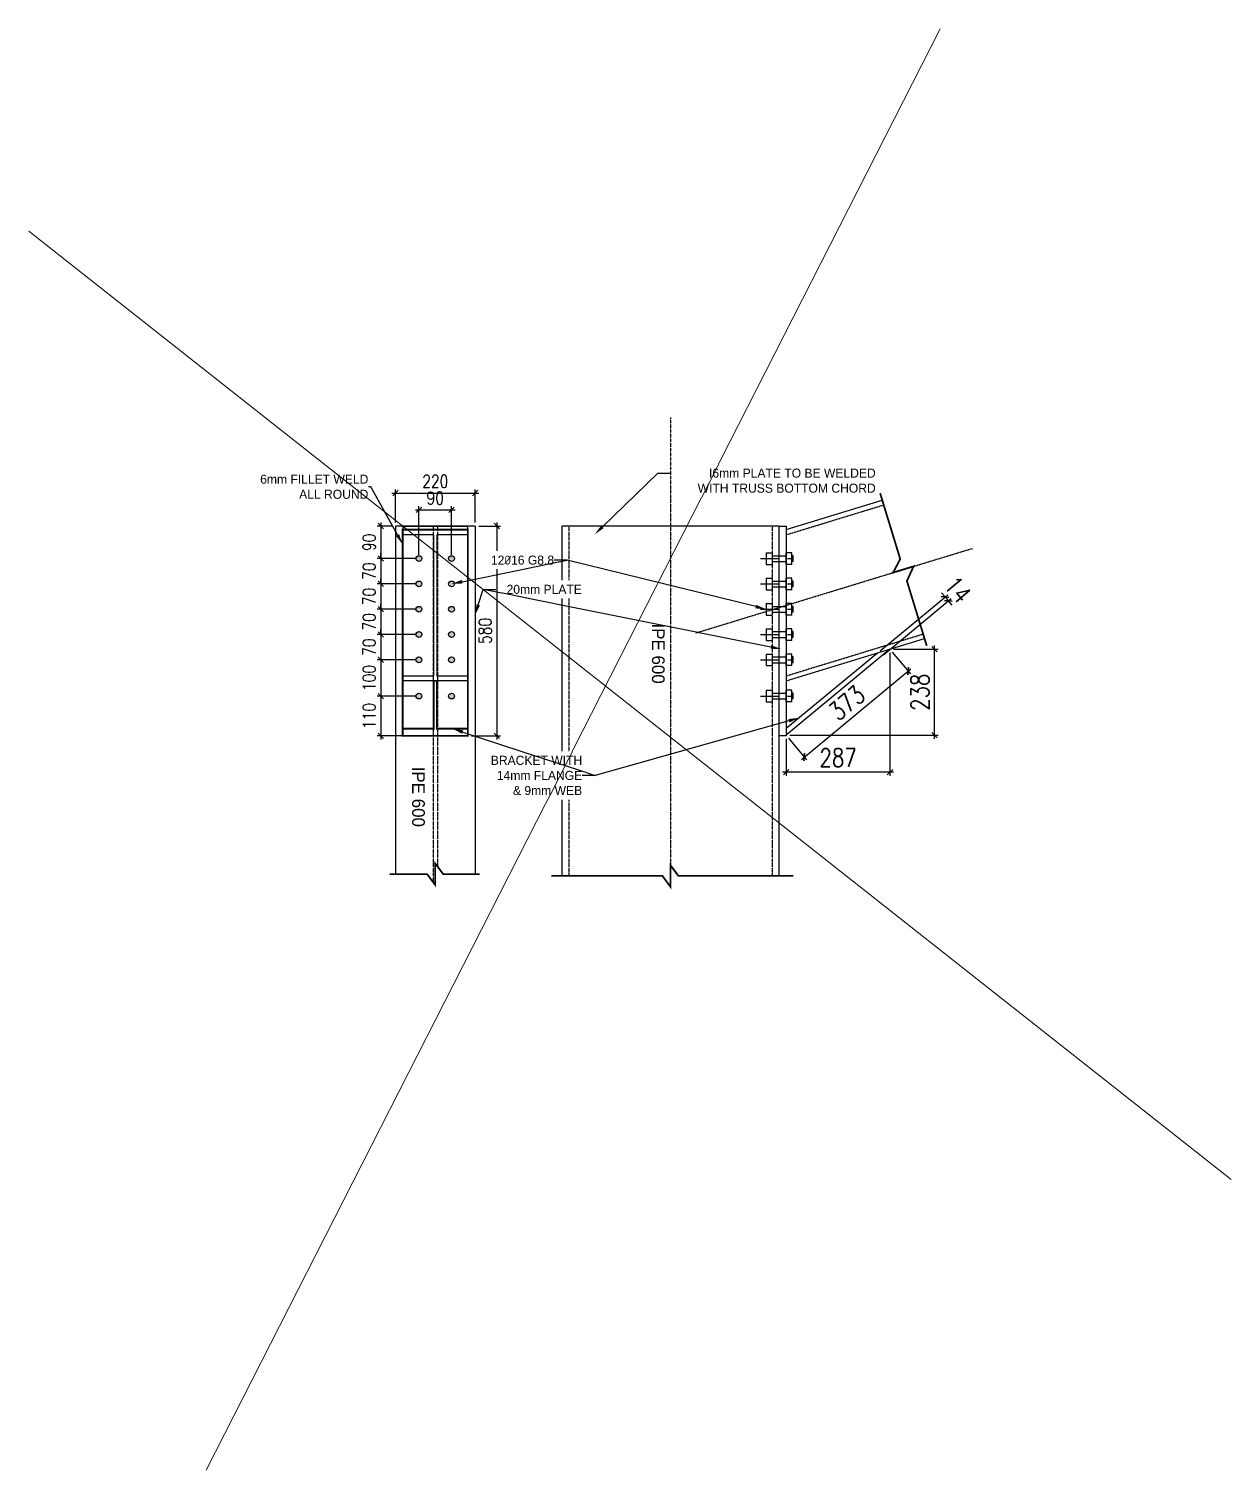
# Model space of a CAD drawing. Header units: millimetres. Extents: x -388065 to 2372687422, y -192755 to 667797.
# Drawn here: x 51830 to 55154, y -22274 to -18290 of the extents above; entities that cross this region are included whole.
import ezdxf
from ezdxf import colors
from ezdxf.entities.mleader import LeaderData, LeaderLine
from ezdxf.enums import TextEntityAlignment as Align
from ezdxf.math import Vec2, Vec3

# ---------------------------------------------------------------- set-up
doc = ezdxf.new("R2010")
doc.units = ezdxf.units.MM
doc.linetypes.add('DASHDOTED', pattern=[110, 50, -25, 10, -25])
for name, color, linetype, lineweight in [('A-FLOR', 192, 'Continuous', 9), ('BEAMS', 6, 'Continuous', 30), ('STR-STEEL_IN_SEC', 6, 'Continuous', 15)]:
    doc.layers.add(name, color=color, linetype=linetype, lineweight=lineweight)
doc.styles.add('DIM', font='ROMANS.SHX', dxfattribs={"width": 0.8})
doc.dimstyles.new('D100-1-20', dxfattribs={"dimtxt": 50, "dimasz": 15, "dimexe": 10, "dimexo": 10, "dimgap": 15, "dimtad": 1, "dimdec": 0, "dimzin": 13, "dimdsep": 46, "dimtxsty": 'DIM', "dimblk1": 'OBLIQUE', "dimblk2": 'OBLIQUE', "dimsah": 1, "dimcen": 0, "dimdle": 10, "dimclrd": 8, "dimclre": 8, "dimclrt": 6, "dimadec": 0, "dimazin": 0, "dimtfac": 1, "dimtdec": 0, "dimtix": 1, "dimtmove": 2, "dimatfit": 3, "dimldrblk": 'OBLIQUE', "dimfxl": 1, "dimtolj": 1, "dimtzin": 13, "dimarcsym": 0})

# ---------------------------------------------------------------- blocks, each defined once
blk = doc.blocks.new('_OBLIQUE')
at = {"color": 0, "linetype": 'ByBlock'}
blk.add_line((-0.5, -0.5), (0.5, 0.5), dxfattribs=at)
blk = doc.blocks.new('*D248')
at = {"layer": 'BEAMS', "color": 8, "lineweight": -2, "transparency": 16777216}
for p, q in [((52833.7, -19664), (52793.3, -19664)), ((52803.3, -19654), (52803.3, -19764)), ((52898.7, -19754), (52793.3, -19754))]:
    blk.add_line(p, q, dxfattribs=at)
at = {"layer": 'Defpoints', "color": 0, "transparency": 16777216}
for p in [(52843.7, -19664), (52803.3, -19754), (52908.7, -19754)]:
    blk.add_point(p, dxfattribs=at)
at = {"layer": 'BEAMS', "color": 8, "lineweight": -2, "transparency": 16777216, "xscale": 15, "yscale": 15, "zscale": 15}
for p, rotation in [((52803.3, -19664), 90), ((52803.3, -19754), 270)]:
    blk.add_blockref('_OBLIQUE', p, dxfattribs=dict(at, rotation=rotation))
at = {"layer": 'BEAMS', "color": 6, "transparency": 16777216, "insert": (52770.8, -19709), "char_height": 35, "attachment_point": 5, "rotation": 90, "style": 'DIM'}
blk.add_mtext('\\A1;90', dxfattribs=at)
blk = doc.blocks.new('*D249')
at = {"layer": 'BEAMS', "color": 8, "lineweight": -2, "transparency": 16777216}
for p, q in [((52898.7, -19754), (52793.3, -19754)), ((52803.3, -19754), (52803.3, -19739)), ((52803.3, -19754), (52803.3, -19824)), ((52898.7, -19824), (52793.3, -19824)), ((52803.3, -19824), (52803.3, -19839))]:
    blk.add_line(p, q, dxfattribs=at)
at = {"layer": 'Defpoints', "color": 0, "transparency": 16777216}
for p in [(52908.7, -19754), (52803.3, -19824), (52908.7, -19824)]:
    blk.add_point(p, dxfattribs=at)
at = {"layer": 'BEAMS', "color": 8, "lineweight": -2, "transparency": 16777216, "xscale": 15, "yscale": 15, "zscale": 15}
for p, rotation in [((52803.3, -19754), 270), ((52803.3, -19824), 90)]:
    blk.add_blockref('_OBLIQUE', p, dxfattribs=dict(at, rotation=rotation))
at = {"layer": 'BEAMS', "color": 6, "transparency": 16777216, "insert": (52770.8, -19789), "char_height": 35, "attachment_point": 5, "rotation": 90, "style": 'DIM'}
blk.add_mtext('\\A1;70', dxfattribs=at)
blk = doc.blocks.new('*D250')
at = {"layer": 'BEAMS', "color": 8, "lineweight": -2, "transparency": 16777216}
for p, q in [((52898.7, -19824), (52793.3, -19824)), ((52803.3, -19824), (52803.3, -19809)), ((52803.3, -19824), (52803.3, -19894)), ((52898.7, -19894), (52793.3, -19894)), ((52803.3, -19894), (52803.3, -19909))]:
    blk.add_line(p, q, dxfattribs=at)
at = {"layer": 'Defpoints', "color": 0, "transparency": 16777216}
for p in [(52908.7, -19824), (52803.3, -19894), (52908.7, -19894)]:
    blk.add_point(p, dxfattribs=at)
at = {"layer": 'BEAMS', "color": 8, "lineweight": -2, "transparency": 16777216, "xscale": 15, "yscale": 15, "zscale": 15}
for p, rotation in [((52803.3, -19824), 270), ((52803.3, -19894), 90)]:
    blk.add_blockref('_OBLIQUE', p, dxfattribs=dict(at, rotation=rotation))
at = {"layer": 'BEAMS', "color": 6, "transparency": 16777216, "insert": (52770.8, -19859), "char_height": 35, "attachment_point": 5, "rotation": 90, "style": 'DIM'}
blk.add_mtext('\\A1;70', dxfattribs=at)
blk = doc.blocks.new('*D251')
at = {"layer": 'BEAMS', "color": 8, "lineweight": -2, "transparency": 16777216}
for p, q in [((52803.3, -19894), (52803.3, -19879)), ((52898.7, -19894), (52793.3, -19894)), ((52803.3, -19894), (52803.3, -19964)), ((52898.7, -19964), (52793.3, -19964)), ((52803.3, -19964), (52803.3, -19979))]:
    blk.add_line(p, q, dxfattribs=at)
at = {"layer": 'Defpoints', "color": 0, "transparency": 16777216}
for p in [(52908.7, -19894), (52803.3, -19964), (52908.7, -19964)]:
    blk.add_point(p, dxfattribs=at)
at = {"layer": 'BEAMS', "color": 8, "lineweight": -2, "transparency": 16777216, "xscale": 15, "yscale": 15, "zscale": 15}
for p, rotation in [((52803.3, -19894), 270), ((52803.3, -19964), 90)]:
    blk.add_blockref('_OBLIQUE', p, dxfattribs=dict(at, rotation=rotation))
at = {"layer": 'BEAMS', "color": 6, "transparency": 16777216, "insert": (52770.8, -19929), "char_height": 35, "attachment_point": 5, "rotation": 90, "style": 'DIM'}
blk.add_mtext('\\A1;70', dxfattribs=at)
blk = doc.blocks.new('*D252')
at = {"layer": 'BEAMS', "color": 8, "lineweight": -2, "transparency": 16777216}
for p, q in [((52803.3, -19964), (52803.3, -19949)), ((52898.7, -19964), (52793.3, -19964)), ((52803.3, -19964), (52803.3, -20034)), ((52898.7, -20034), (52793.3, -20034)), ((52803.3, -20034), (52803.3, -20049))]:
    blk.add_line(p, q, dxfattribs=at)
at = {"layer": 'Defpoints', "color": 0, "transparency": 16777216}
for p in [(52908.7, -19964), (52803.3, -20034), (52908.7, -20034)]:
    blk.add_point(p, dxfattribs=at)
at = {"layer": 'BEAMS', "color": 8, "lineweight": -2, "transparency": 16777216, "xscale": 15, "yscale": 15, "zscale": 15}
for p, rotation in [((52803.3, -19964), 270), ((52803.3, -20034), 90)]:
    blk.add_blockref('_OBLIQUE', p, dxfattribs=dict(at, rotation=rotation))
at = {"layer": 'BEAMS', "color": 6, "transparency": 16777216, "insert": (52770.8, -19999), "char_height": 35, "attachment_point": 5, "rotation": 90, "style": 'DIM'}
blk.add_mtext('\\A1;70', dxfattribs=at)
blk = doc.blocks.new('*D253')
at = {"layer": 'BEAMS', "color": 8, "lineweight": -2, "transparency": 16777216}
for p, q in [((52898.7, -20034), (52793.3, -20034)), ((52803.3, -20024), (52803.3, -20144)), ((52898.7, -20134), (52793.3, -20134))]:
    blk.add_line(p, q, dxfattribs=at)
at = {"layer": 'Defpoints', "color": 0, "transparency": 16777216}
for p in [(52908.7, -20034), (52803.3, -20134), (52908.7, -20134)]:
    blk.add_point(p, dxfattribs=at)
at = {"layer": 'BEAMS', "color": 8, "lineweight": -2, "transparency": 16777216, "xscale": 15, "yscale": 15, "zscale": 15}
for p, rotation in [((52803.3, -20034), 90), ((52803.3, -20134), 270)]:
    blk.add_blockref('_OBLIQUE', p, dxfattribs=dict(at, rotation=rotation))
at = {"layer": 'BEAMS', "color": 6, "transparency": 16777216, "insert": (52770.8, -20084), "char_height": 35, "attachment_point": 5, "rotation": 90, "style": 'DIM'}
blk.add_mtext('\\A1;100', dxfattribs=at)
blk = doc.blocks.new('*D254')
at = {"layer": 'BEAMS', "color": 8, "lineweight": -2, "transparency": 16777216}
for p, q in [((52898.7, -20134), (52793.3, -20134)), ((52803.3, -20124), (52803.3, -20254)), ((52902.5, -20244), (52793.3, -20244))]:
    blk.add_line(p, q, dxfattribs=at)
at = {"layer": 'Defpoints', "color": 0, "transparency": 16777216}
for p in [(52908.7, -20134), (52803.3, -20244), (52912.5, -20244)]:
    blk.add_point(p, dxfattribs=at)
at = {"layer": 'BEAMS', "color": 8, "lineweight": -2, "transparency": 16777216, "xscale": 15, "yscale": 15, "zscale": 15}
for p, rotation in [((52803.3, -20134), 90), ((52803.3, -20244), 270)]:
    blk.add_blockref('_OBLIQUE', p, dxfattribs=dict(at, rotation=rotation))
at = {"layer": 'BEAMS', "color": 6, "transparency": 16777216, "insert": (52770.8, -20189), "char_height": 35, "attachment_point": 5, "rotation": 90, "style": 'DIM'}
blk.add_mtext('\\A1;110', dxfattribs=at)
blk = doc.blocks.new('*D255')
at = {"layer": 'BEAMS', "color": 8, "lineweight": -2, "transparency": 16777216}
for p, q in [((52898.7, -19619.1), (53008.7, -19619.1)), ((52908.7, -19744), (52908.7, -19609.1)), ((52998.7, -19744), (52998.7, -19609.1))]:
    blk.add_line(p, q, dxfattribs=at)
at = {"layer": 'Defpoints', "color": 0, "transparency": 16777216}
for p in [(52998.7, -19619.1), (52908.7, -19754), (52998.7, -19754)]:
    blk.add_point(p, dxfattribs=at)
at = {"layer": 'BEAMS', "color": 8, "lineweight": -2, "transparency": 16777216, "xscale": 15, "yscale": 15, "zscale": 15, "rotation": 180}
blk.add_blockref('_OBLIQUE', (52908.7, -19619.1), dxfattribs=at)
at = {"layer": 'BEAMS', "color": 8, "lineweight": -2, "transparency": 16777216, "xscale": 15, "yscale": 15, "zscale": 15}
blk.add_blockref('_OBLIQUE', (52998.7, -19619.1), dxfattribs=at)
at = {"layer": 'BEAMS', "color": 6, "transparency": 16777216, "insert": (52953.7, -19586.6), "char_height": 35, "attachment_point": 5, "style": 'DIM'}
blk.add_mtext('\\A1;90', dxfattribs=at)
blk = doc.blocks.new('*D256')
at = {"layer": 'BEAMS', "color": 8, "lineweight": -2, "transparency": 16777216}
for p, q in [((52833.7, -19572.8), (53073.7, -19572.8)), ((52843.7, -19654), (52843.7, -19562.8)), ((53063.7, -19654), (53063.7, -19562.8))]:
    blk.add_line(p, q, dxfattribs=at)
at = {"layer": 'Defpoints', "color": 0, "transparency": 16777216}
for p in [(53063.7, -19572.8), (52843.7, -19664), (53063.7, -19664)]:
    blk.add_point(p, dxfattribs=at)
at = {"layer": 'BEAMS', "color": 8, "lineweight": -2, "transparency": 16777216, "xscale": 15, "yscale": 15, "zscale": 15, "rotation": 180}
blk.add_blockref('_OBLIQUE', (52843.7, -19572.8), dxfattribs=at)
at = {"layer": 'BEAMS', "color": 8, "lineweight": -2, "transparency": 16777216, "xscale": 15, "yscale": 15, "zscale": 15}
blk.add_blockref('_OBLIQUE', (53063.7, -19572.8), dxfattribs=at)
at = {"layer": 'BEAMS', "color": 6, "transparency": 16777216, "insert": (52953.7, -19540.3), "char_height": 35, "attachment_point": 5, "style": 'DIM'}
blk.add_mtext('\\A1;220', dxfattribs=at)
blk = doc.blocks.new('*D257')
at = {"layer": 'BEAMS', "color": 8, "lineweight": -2, "transparency": 16777216}
for p, q in [((53073.7, -19664), (53134, -19664)), ((53124, -19654), (53124, -20254)), ((53053.7, -20244), (53134, -20244))]:
    blk.add_line(p, q, dxfattribs=at)
at = {"layer": 'Defpoints', "color": 0, "transparency": 16777216}
for p in [(53063.7, -19664), (53043.7, -20244), (53124, -20244)]:
    blk.add_point(p, dxfattribs=at)
at = {"layer": 'BEAMS', "color": 8, "lineweight": -2, "transparency": 16777216, "xscale": 15, "yscale": 15, "zscale": 15}
for p, rotation in [((53124, -19664), 90), ((53124, -20244), 270)]:
    blk.add_blockref('_OBLIQUE', p, dxfattribs=dict(at, rotation=rotation))
at = {"layer": 'BEAMS', "color": 6, "transparency": 16777216, "insert": (53091.5, -19954), "char_height": 35, "attachment_point": 5, "rotation": 90, "style": 'DIM'}
blk.add_mtext('\\A1;580', dxfattribs=at)
blk = doc.blocks.new('*D258')
at = {"layer": 'BEAMS', "color": 8, "lineweight": -2, "transparency": 16777216}
for p, q in [((54217, -20012.2), (54267, -20072.6)), ((53966, -20309), (54268.3, -20058.5)), ((53930.1, -20250), (53980.1, -20310.3))]:
    blk.add_line(p, q, dxfattribs=at)
at = {"layer": 'Defpoints', "color": 0, "transparency": 16777216}
for p in [(54210.6, -20004.5), (54260.6, -20064.9), (53923.7, -20242.3)]:
    blk.add_point(p, dxfattribs=at)
at = {"layer": 'BEAMS', "color": 8, "lineweight": -2, "transparency": 16777216, "xscale": 15, "yscale": 15, "zscale": 15}
for p, rotation in [((54260.6, -20064.9), 39.64434927440346), ((53973.7, -20302.6), 219.6443492744034)]:
    blk.add_blockref('_OBLIQUE', p, dxfattribs=dict(at, rotation=rotation))
at = {"layer": 'BEAMS', "color": 6, "transparency": 16777216, "insert": (54091.6, -20152.9), "char_height": 50, "attachment_point": 5, "rotation": 39.6443, "style": 'DIM'}
blk.add_mtext('\\A1;373', dxfattribs=at)
blk = doc.blocks.new('*D259')
at = {"layer": 'BEAMS', "color": 8, "lineweight": -2, "transparency": 16777216}
for p, q in [((54183.5, -20008.8), (54370.6, -19853.8)), ((54192.4, -20019.6), (54379.6, -19864.5)), ((54362.9, -19860.1), (54353.3, -19848.6)), ((54362.9, -19860.1), (54371.9, -19870.9)), ((54371.9, -19870.9), (54381.4, -19882.5))]:
    blk.add_line(p, q, dxfattribs=at)
at = {"layer": 'Defpoints', "color": 0, "transparency": 16777216}
for p in [(54371.9, -19870.9), (54175.8, -20015.2), (54184.7, -20026)]:
    blk.add_point(p, dxfattribs=at)
at = {"layer": 'BEAMS', "color": 8, "lineweight": -2, "transparency": 16777216, "xscale": 15, "yscale": 15, "zscale": 15}
for p, rotation in [((54362.9, -19860.1), 309.6443492744119), ((54371.9, -19870.9), 129.6443492744118)]:
    blk.add_blockref('_OBLIQUE', p, dxfattribs=dict(at, rotation=rotation))
at = {"layer": 'BEAMS', "color": 6, "transparency": 16777216, "insert": (54398.2, -19840), "char_height": 50, "attachment_point": 5, "rotation": 309.6443, "style": 'DIM'}
blk.add_mtext('\\A1;14', dxfattribs=at)
blk = doc.blocks.new('*D260')
at = {"layer": 'BEAMS', "color": 8, "lineweight": -2, "transparency": 16777216}
for p, q in [((54333.7, -20252.3), (54333.7, -19994.5)), ((54220.6, -20004.5), (54343.7, -20004.5)), ((53933.7, -20242.3), (54343.7, -20242.3))]:
    blk.add_line(p, q, dxfattribs=at)
at = {"layer": 'Defpoints', "color": 0, "transparency": 16777216}
for p in [(54210.6, -20004.5), (54333.7, -20004.5), (53923.7, -20242.3)]:
    blk.add_point(p, dxfattribs=at)
at = {"layer": 'BEAMS', "color": 8, "lineweight": -2, "transparency": 16777216, "xscale": 15, "yscale": 15, "zscale": 15}
for p, rotation in [((54333.7, -20004.5), 90), ((54333.7, -20242.3), 270)]:
    blk.add_blockref('_OBLIQUE', p, dxfattribs=dict(at, rotation=rotation))
at = {"layer": 'BEAMS', "color": 6, "transparency": 16777216, "insert": (54293.7, -20123.4), "char_height": 50, "attachment_point": 5, "rotation": 90, "style": 'DIM'}
blk.add_mtext('\\A1;238', dxfattribs=at)
blk = doc.blocks.new('*D261')
at = {"layer": 'BEAMS', "color": 8, "lineweight": -2, "transparency": 16777216}
for p, q in [((54210.6, -20014.5), (54210.6, -20354.3)), ((53923.7, -20252.3), (53923.7, -20354.3)), ((54220.6, -20344.3), (53913.7, -20344.3))]:
    blk.add_line(p, q, dxfattribs=at)
at = {"layer": 'Defpoints', "color": 0, "transparency": 16777216}
for p in [(54210.6, -20004.5), (53923.7, -20242.3), (53923.7, -20344.3)]:
    blk.add_point(p, dxfattribs=at)
at = {"layer": 'BEAMS', "color": 8, "lineweight": -2, "transparency": 16777216, "xscale": 15, "yscale": 15, "zscale": 15, "rotation": 180}
blk.add_blockref('_OBLIQUE', (53923.7, -20344.3), dxfattribs=at)
at = {"layer": 'BEAMS', "color": 8, "lineweight": -2, "transparency": 16777216, "xscale": 15, "yscale": 15, "zscale": 15}
blk.add_blockref('_OBLIQUE', (54210.6, -20344.3), dxfattribs=at)
at = {"layer": 'BEAMS', "color": 6, "transparency": 16777216, "insert": (54067.1, -20304.3), "char_height": 50, "attachment_point": 5, "style": 'DIM'}
blk.add_mtext('\\A1;287', dxfattribs=at)

msp = doc.modelspace()

# ---------------------------------------------------------------- hatches: boundary and pattern name
at = {"layer": 'A-FLOR'}
h = msp.add_hatch(color=7, dxfattribs=at)
h.dxf.hatch_style = 1
h.paths.add_polyline_path([(52900.6907, -19753.9764, 1), (52916.6907, -19753.9764, 1)])
h.paths.add_polyline_path([(53006.6907, -19753.9764, 1), (52990.6907, -19753.9764, 1)])
h.paths.add_polyline_path([(52916.6907, -19823.9764, 1), (52900.6907, -19823.9764, 1)])
h.paths.add_polyline_path([(52990.6907, -19823.9764, 1), (53006.6907, -19823.9764, 1)])
h.paths.add_polyline_path([(52916.6907, -19893.9764, 1), (52900.6907, -19893.9764, 1)])
h.paths.add_polyline_path([(52990.6907, -19893.9764, 1), (53006.6907, -19893.9764, 1)])
h.paths.add_polyline_path([(53006.6907, -19963.9764, 1), (52990.6907, -19963.9764, 1)])
h.paths.add_polyline_path([(52900.6907, -19963.9764, 1), (52916.6907, -19963.9764, 1)])
h.paths.add_polyline_path([(52916.6907, -20033.9764, 1), (52900.6907, -20033.9764, 1)])
h.paths.add_polyline_path([(52990.6907, -20033.9764, 1), (53006.6907, -20033.9764, 1)])
h.paths.add_polyline_path([(52900.6907, -20133.9764, 1), (52916.6907, -20133.9764, 1)])
h.paths.add_polyline_path([(53006.6907, -20133.9764, 1), (52990.6907, -20133.9764, 1)])

# ---------------------------------------------------------------- linework, layer by layer
at = {"color": 255, "linetype": 'DASHDOTED', "ltscale": 0.005}
for p, q in [((53603.6907, -19363.9764), (53603.6907, -20660.8806)), ((52947.6907, -19663.9764), (52947.6907, -20648.16)), ((52959.6907, -19663.9764), (52959.6907, -20604.8832)), ((53322.6907, -19663.9764), (53322.6907, -20630.9302)), ((53884.6907, -19663.9764), (53884.6907, -20631.0483)), ((53673.9554, -19959.4665), (54438.9992, -19725.5691))]:
    msp.add_line(p, q, dxfattribs=at)
at = {"color": 50}
for p, q in [((53923.6907, -19673.9764), (54189.2639, -19592.7825)), ((53903.6907, -19663.9764), (53923.6907, -19663.9764)), ((53903.6907, -19663.9764), (53903.6907, -20243.9764)), ((53923.6907, -19663.9764), (53923.6907, -20243.9764)), ((53923.6907, -19673.9764), (53923.6907, -19688.0933)), ((53923.6907, -19688.0933), (53923.6907, -20078.1363)), ((53868.6907, -19737.9764), (53868.6907, -19769.9764)), ((53868.6907, -19737.9764), (53884.6907, -19737.9764)), ((53884.6907, -19737.9764), (53884.6907, -19769.9764)), ((53884.6907, -19745.9764), (53923.6907, -19745.9764)), ((53923.6907, -19769.9764), (53923.6907, -19737.9764)), ((53939.6907, -19737.9764), (53923.6907, -19737.9764)), ((53939.6907, -19769.9764), (53939.6907, -19737.9764)), ((53942.8907, -19745.9764), (53939.6907, -19745.9764)), ((53942.8907, -19761.9764), (53942.8907, -19745.9764)), ((53868.6907, -19769.9764), (53884.6907, -19769.9764)), ((53884.6907, -19761.9764), (53923.6907, -19761.9764)), ((53939.6907, -19769.9764), (53923.6907, -19769.9764)), ((53942.8907, -19761.9764), (53939.6907, -19761.9764)), ((53868.6907, -19807.9764), (53868.6907, -19839.9764)), ((53868.6907, -19807.9764), (53884.6907, -19807.9764)), ((53868.6907, -19839.9764), (53884.6907, -19839.9764)), ((53884.6907, -19807.9764), (53884.6907, -19839.9764)), ((53884.6907, -19815.9764), (53923.6907, -19815.9764)), ((53884.6907, -19831.9764), (53923.6907, -19831.9764)), ((53923.6907, -19839.9764), (53923.6907, -19807.9764)), ((53939.6907, -19807.9764), (53923.6907, -19807.9764)), ((53939.6907, -19839.9764), (53923.6907, -19839.9764)), ((53939.6907, -19839.9764), (53939.6907, -19807.9764)), ((53942.8907, -19815.9764), (53939.6907, -19815.9764)), ((53942.8907, -19831.9764), (53939.6907, -19831.9764)), ((53942.8907, -19831.9764), (53942.8907, -19815.9764)), ((53868.6907, -19877.9764), (53868.6907, -19909.9764)), ((53868.6907, -19877.9764), (53884.6907, -19877.9764)), ((53884.6907, -19877.9764), (53884.6907, -19909.9764)), ((53923.6907, -19909.9764), (53923.6907, -19877.9764)), ((53939.6907, -19877.9764), (53923.6907, -19877.9764)), ((53939.6907, -19909.9764), (53939.6907, -19877.9764)), ((53868.6907, -19909.9764), (53884.6907, -19909.9764)), ((53884.6907, -19885.9764), (53923.6907, -19885.9764)), ((53884.6907, -19901.9764), (53923.6907, -19901.9764)), ((53939.6907, -19909.9764), (53923.6907, -19909.9764)), ((53942.8907, -19885.9764), (53939.6907, -19885.9764)), ((53942.8907, -19901.9764), (53939.6907, -19901.9764)), ((53942.8907, -19901.9764), (53942.8907, -19885.9764)), ((53868.6907, -19947.9764), (53868.6907, -19979.9764)), ((53868.6907, -19947.9764), (53884.6907, -19947.9764)), ((53884.6907, -19947.9764), (53884.6907, -19979.9764)), ((53884.6907, -19955.9764), (53923.6907, -19955.9764)), ((53923.6907, -19979.9764), (53923.6907, -19947.9764)), ((53939.6907, -19947.9764), (53923.6907, -19947.9764)), ((53939.6907, -19979.9764), (53939.6907, -19947.9764)), ((53942.8907, -19955.9764), (53939.6907, -19955.9764)), ((53942.8907, -19971.9764), (53942.8907, -19955.9764)), ((53868.6907, -19979.9764), (53884.6907, -19979.9764)), ((53884.6907, -19971.9764), (53923.6907, -19971.9764)), ((53923.6907, -20092.2531), (54306.2126, -19975.3044)), ((53939.6907, -19979.9764), (53923.6907, -19979.9764)), ((53942.8907, -19971.9764), (53939.6907, -19971.9764)), ((53868.6907, -20017.9764), (53868.6907, -20049.9764)), ((53868.6907, -20017.9764), (53884.6907, -20017.9764)), ((53884.6907, -20017.9764), (53884.6907, -20049.9764)), ((53884.6907, -20025.9764), (53923.6907, -20025.9764)), ((53923.6907, -20049.9764), (53923.6907, -20017.9764)), ((53939.6907, -20017.9764), (53923.6907, -20017.9764)), ((53939.6907, -20049.9764), (53939.6907, -20017.9764)), ((53942.8907, -20025.9764), (53939.6907, -20025.9764)), ((53942.8907, -20041.9764), (53942.8907, -20025.9764)), ((53868.6907, -20049.9764), (53884.6907, -20049.9764)), ((53884.6907, -20041.9764), (53923.6907, -20041.9764)), ((53939.6907, -20049.9764), (53923.6907, -20049.9764)), ((53923.6907, -20078.1363), (53923.6907, -20092.2531)), ((53942.8907, -20041.9764), (53939.6907, -20041.9764)), ((52949.1907, -20224.0718), (52949.1907, -20092.2531)), ((52949.1907, -20092.2531), (52958.1907, -20092.2531)), ((52958.1907, -20092.2531), (52958.1907, -20224.0718)), ((53868.6907, -20117.9764), (53868.6907, -20149.9764)), ((53868.6907, -20117.9764), (53884.6907, -20117.9764)), ((53884.6907, -20117.9764), (53884.6907, -20149.9764)), ((53923.6907, -20149.9764), (53923.6907, -20117.9764)), ((53939.6907, -20117.9764), (53923.6907, -20117.9764)), ((53939.6907, -20149.9764), (53939.6907, -20117.9764)), ((53868.6907, -20149.9764), (53884.6907, -20149.9764)), ((53884.6907, -20125.9764), (53923.6907, -20125.9764)), ((53884.6907, -20141.9764), (53923.6907, -20141.9764)), ((53939.6907, -20149.9764), (53923.6907, -20149.9764)), ((53942.8907, -20125.9764), (53939.6907, -20125.9764)), ((53942.8907, -20141.9764), (53939.6907, -20141.9764)), ((53942.8907, -20141.9764), (53942.8907, -20125.9764)), ((52863.6907, -20242.2531), (52863.6907, -20224.0718)), ((52863.6907, -20224.0718), (52949.1907, -20224.0718)), ((52958.1907, -20224.0718), (53043.6907, -20224.0718)), ((53043.6907, -20224.0718), (53043.6907, -20242.2531)), ((53923.6907, -20243.9764), (53903.6907, -20243.9764))]:
    msp.add_line(p, q, dxfattribs=at)
at = {"color": 50, "linetype": 'DASHDOTED', "ltscale": 0.005}
for p, q in [((53923.6907, -19688.0933), (54193.2109, -19605.6926)), ((53923.6907, -20078.1363), (54302.2656, -19962.3943))]:
    msp.add_line(p, q, dxfattribs=at)
at = {"color": 255}
for p, q in [((52843.6907, -19663.9764), (52843.6907, -20626.2062)), ((52947.6907, -19663.9764), (52843.6907, -19663.9764)), ((52863.6907, -19663.9764), (52863.6907, -20243.9764)), ((52863.6907, -19663.9764), (53043.6907, -19663.9764)), ((52863.6907, -19688.0933), (52863.6907, -19673.9764)), ((52863.6907, -19673.9764), (53043.6907, -19673.9764)), ((52959.6907, -19663.9764), (52947.6907, -19663.9764)), ((53063.6907, -19663.9764), (52959.6907, -19663.9764)), ((53043.6907, -20243.9764), (53043.6907, -19663.9764)), ((53043.6907, -19673.9764), (53043.6907, -19688.0933)), ((53043.6907, -19673.9764), (53043.6907, -19673.9764)), ((53063.6907, -19663.9764), (53063.6907, -20626.2312)), ((53303.6907, -19663.9764), (53303.6907, -20630.9215)), ((53322.6907, -19663.9764), (53303.6907, -19663.9764)), ((53884.6907, -19663.9764), (53322.6907, -19663.9764)), ((53903.6907, -19663.9764), (53884.6907, -19663.9764)), ((53903.6907, -19663.9764), (53903.6907, -20631.0483)), ((52949.3907, -19688.0933), (52863.6907, -19688.0933)), ((52863.6907, -19688.0933), (52863.6907, -19688.0933)), ((52949.3907, -20078.1363), (52949.3907, -19688.0933)), ((52949.3907, -19688.0933), (52949.3907, -19688.0933)), ((53043.6907, -19688.0933), (52957.9907, -19688.0933)), ((52957.9907, -19688.0933), (52957.9907, -19688.0933)), ((52957.9907, -19688.0933), (52957.9907, -20078.1363)), ((53043.6907, -19688.0933), (53043.6907, -19688.0933)), ((54175.8083, -20015.173), (53923.6907, -20224.0718)), ((54175.8083, -20015.173), (53923.6907, -20224.0718)), ((54175.8083, -20015.173), (53923.6907, -20224.0718)), ((54175.8083, -20015.173), (53923.6907, -20224.0718)), ((52863.6907, -20092.2531), (52863.6907, -20078.1363)), ((52863.6907, -20078.1363), (52863.6907, -20078.1363)), ((52863.6907, -20078.1363), (52949.3907, -20078.1363)), ((52949.3907, -20078.1363), (52949.3907, -20078.1363)), ((52957.9907, -20078.1363), (52957.9907, -20078.1363)), ((52957.9907, -20078.1363), (53043.6907, -20078.1363)), ((53043.6907, -20078.1363), (53043.6907, -20078.1363)), ((53043.6907, -20078.1363), (53043.6907, -20092.2531)), ((53043.6907, -20092.2531), (52863.6907, -20092.2531)), ((53923.6907, -20092.2531), (53923.6907, -20092.2531)), ((53923.6907, -20092.2531), (53923.6907, -20092.2531)), ((53043.6907, -20243.9764), (52863.6907, -20243.9764))]:
    msp.add_line(p, q, dxfattribs=at)
at = {"color": 50, "linetype": 'DASHDOTED'}
for p, q in [((53852.6907, -19753.9764), (53955.6907, -19753.9764)), ((53852.6907, -19823.9764), (53955.6907, -19823.9764)), ((53852.6907, -19893.9764), (53955.6907, -19893.9764)), ((53852.6907, -19963.9764), (53955.6907, -19963.9764)), ((53852.6907, -20033.9764), (53955.6907, -20033.9764)), ((53852.6907, -20133.9764), (53955.6907, -20133.9764))]:
    msp.add_line(p, q, dxfattribs=at)
at = {"color": 50}
for centre in [(52908.6907, -19753.9764), (52998.6907, -19753.9764), (52908.6907, -19823.9764), (52998.6907, -19823.9764), (52908.6907, -19893.9764), (52998.6907, -19893.9764), (52908.6907, -19963.9764), (52998.6907, -19963.9764), (52908.6907, -20033.9764), (52998.6907, -20033.9764), (52908.6907, -20133.9764), (52998.6907, -20133.9764)]:
    msp.add_circle(centre, 8, dxfattribs=at)
at = {"layer": 'BEAMS', "color": 4, "const_width": 5}
msp.add_lwpolyline([(52949.1907, -20092.2531), (52949.1907, -20224.0718), (52863.6907, -20224.0718)], dxfattribs=at)

# ---------------------------------------------------------------- texts
at = {"color": 255, "linetype": 'DASHDOTED'}
for p in [(53570.2085, -20016.6285), (52907.251, -20412.5627)]:
    msp.add_text('IPE 600', height=35, rotation=270, dxfattribs=at).set_placement(p, align=Align.MIDDLE_CENTER)

# ---------------------------------------------------------------- dimensions: what is measured, and where the dimension line sits
at = {"layer": 'BEAMS'}
for base, p1, p2, picture, middle in [((53063.6907, -19572.8479), (52843.6907, -19663.9764), (53063.6907, -19663.9764), '*D256', (52953.6907, -19540.3479)), ((52998.6907, -19619.0537), (52908.6907, -19753.9764), (52998.6907, -19753.9764), '*D255', (52953.6907, -19586.5537))]:
    dim = msp.add_linear_dim(base=base, p1=p1, p2=p2, dimstyle='D100-1-20', override={"dimtxt": 35}, dxfattribs=at)
    dim.commit()
    dim.dimension.update_dxf_attribs({"geometry": picture, "text_midpoint": middle})
for base, p1, p2, picture, middle in [((52803.3026, -19753.9764), (52843.6907, -19663.9764), (52908.6907, -19753.9764), '*D248', (52770.8026, -19708.9764)), ((53123.9931, -20243.9764), (53063.6907, -19663.9764), (53043.6907, -20243.9764), '*D257', (53091.4931, -19953.9764)), ((52803.3026, -19823.9764), (52908.6907, -19753.9764), (52908.6907, -19823.9764), '*D249', (52770.8026, -19788.9764)), ((52803.3026, -19893.9764), (52908.6907, -19823.9764), (52908.6907, -19893.9764), '*D250', (52770.8026, -19858.9764)), ((52803.3026, -19963.9764), (52908.6907, -19893.9764), (52908.6907, -19963.9764), '*D251', (52770.8026, -19928.9764)), ((52803.3026, -20033.9764), (52908.6907, -19963.9764), (52908.6907, -20033.9764), '*D252', (52770.8026, -19998.9764)), ((52803.3026, -20133.9764), (52908.6907, -20033.9764), (52908.6907, -20133.9764), '*D253', (52770.8026, -20083.9764)), ((52803.3026, -20243.9764), (52908.6907, -20133.9764), (52912.5001, -20243.9764), '*D254', (52770.8026, -20188.9764))]:
    dim = msp.add_linear_dim(base=base, p1=p1, p2=p2, angle=90, dimstyle='D100-1-20', override={"dimtxt": 35}, dxfattribs=at)
    dim.commit()
    dim.dimension.update_dxf_attribs({"geometry": picture, "text_midpoint": middle})

# ---------------------------------------------------------------- leaders
at = {"color": 3, "lineweight": 25}
ml = msp.add_multileader_mtext('Standard', dxfattribs=at)
ml.set_content('6mm FILLET WELD\\P ALL ROUND', color=3)
ml.set_leader_properties()
ml.build(insert=Vec2(0, 0))
ml.multileader.update_dxf_attribs({"text_left_attachment_type": 2, "text_right_attachment_type": 2, "dogleg_length": 6.3657, "arrow_head_size": 30})
ctx = ml.context
ctx.base_point, ctx.char_height, ctx.arrow_head_size, ctx.landing_gap_size, ctx.plane_origin = Vec3(52402.0699, -19555.3098), 25, 30, 0.0135, Vec3(52953.7983, -19643.5428)
ctx.left_attachment, ctx.right_attachment, ctx.text_align_type = 2, 2, 2
notes = []
notes.append((ctx, [(0, (1, 1, 0), (52775.1293, -19555.3098), (-1, 0), 6.3657, [(0, [(52863.6907, -19714.7764)], 0, [])])]))
ctx.mtext.insert, ctx.mtext.width, ctx.mtext.defined_height, ctx.mtext.alignment, ctx.mtext.flow_direction = Vec3(52768.7501, -19521.9764), 772.986777, 79.8494, 3, 5
for ctx, leaders in notes:
    for number, flags, end, landing, length, lines in leaders:
        leader = LeaderData()
        leader.index, (leader.has_last_leader_line, leader.has_dogleg_vector, leader.attachment_direction) = number, flags
        leader.last_leader_point, leader.dogleg_vector, leader.dogleg_length = Vec3(end), Vec3(landing), length
        for number, points, colour, breaks in lines:
            line = LeaderLine()
            line.index, line.vertices, line.color, line.breaks = number, Vec3.list(points), colors.encode_raw_color(colour), breaks
            leader.lines.append(line)
        ctx.leaders.append(leader)

# ---------------------------------------------------------------- next in the draw order: leaders
ml = msp.add_multileader_mtext('Standard', dxfattribs=at)
ml.set_content('12{\\A1;\\Fdim|c0;\\C7;%%C}16 G8.8', color=3)
ml.set_leader_properties()
ml.build(insert=Vec2(0, 0))
ml.multileader.update_dxf_attribs({"text_right_attachment_type": 2, "dogleg_length": 35.7023, "arrow_head_size": 30})
ctx = ml.context
ctx.base_point, ctx.char_height, ctx.arrow_head_size, ctx.landing_gap_size, ctx.plane_origin = Vec3(53076.1614, -19758.1804), 25, 30, 0.0135, Vec3(52750.1339, -19812.7428)
ctx.right_attachment, ctx.text_align_type = 2, 2
notes = []
notes.append((ctx, [(1, (1, 1, 0), (53317.8431, -19758.1804), (-1, 0), 35.7023, [(0, [(52998.6907, -19823.9764)], 0, []), (1, [(53868.6907, -19893.9764)], 0, [])])]))
ctx.mtext.insert, ctx.mtext.alignment, ctx.mtext.flow_direction = Vec3(53282.1272, -19745.6804), 3, 5
ctx.mtext.has_bg_fill, ctx.mtext.bg_color, ctx.mtext.bg_scale_factor, ctx.mtext.bg_transparency, ctx.mtext.use_window_bg_color = 1, -1027028792, 1.5, 0, 1
ml = msp.add_multileader_mtext('Standard', dxfattribs=at)
ml.set_content('BRACKET WITH\\P14mm FLANGE\\P & 9mm WEB', color=3)
ml.set_leader_properties()
ml.build(insert=Vec2(0, 0))
ml.multileader.update_dxf_attribs({"text_right_attachment_type": 2, "dogleg_length": 35.7023, "arrow_head_size": 30})
ctx = ml.context
ctx.base_point, ctx.char_height, ctx.arrow_head_size, ctx.landing_gap_size, ctx.plane_origin = Vec3(53068.0924, -20311.6636), 25, 30, 0.0135, Vec3(52839.6242, -19871.0146)
ctx.right_attachment, ctx.text_align_type = 2, 2
notes.append((ctx, [(1, (1, 1, 0), (53395.4884, -20353.3302), (-1, 0), 35.7023, [(0, [(53000.9407, -20224.0718)], 0, []), (1, [(53959.9549, -20194.0241)], 0, [])])]))
ctx.mtext.insert, ctx.mtext.alignment, ctx.mtext.flow_direction = Vec3(53359.7725, -20299.1636), 3, 5
ctx.mtext.has_bg_fill, ctx.mtext.bg_color, ctx.mtext.bg_scale_factor, ctx.mtext.bg_transparency, ctx.mtext.use_window_bg_color = 1, -1027028792, 1.5, 0, 1
for ctx, leaders in notes:
    for number, flags, end, landing, length, lines in leaders:
        leader = LeaderData()
        leader.index, (leader.has_last_leader_line, leader.has_dogleg_vector, leader.attachment_direction) = number, flags
        leader.last_leader_point, leader.dogleg_vector, leader.dogleg_length = Vec3(end), Vec3(landing), length
        for number, points, colour, breaks in lines:
            line = LeaderLine()
            line.index, line.vertices, line.color, line.breaks = number, Vec3.list(points), colors.encode_raw_color(colour), breaks
            leader.lines.append(line)
        ctx.leaders.append(leader)

# ---------------------------------------------------------------- next in the draw order: linework, layer by layer
at = {"color": 255, "const_width": 5}
for points in [[(52827.3973, -20626.2016), (52931.2774, -20626.2312), (52953.6063, -20656.0635), (52953.6063, -20596.7542), (52975.6693, -20626.2312), (53076.2309, -20626.2312)], [(53274.2512, -20630.9081), (53581.3618, -20631.0483), (53603.6907, -20660.8806), (53603.6907, -20601.5713), (53625.7537, -20631.0483), (53943.8452, -20631.0483)]]:
    msp.add_lwpolyline(points, dxfattribs=at)
at = {"layer": 'BEAMS', "color": 4, "const_width": 5}
msp.add_lwpolyline([(52958.1907, -20092.2531), (52958.1907, -20224.0718), (53043.6907, -20224.0718)], dxfattribs=at)

# ---------------------------------------------------------------- next in the draw order: leaders
at = {"color": 3, "lineweight": 25}
ml = msp.add_multileader_mtext('Standard', dxfattribs=at)
ml.set_content('20mm PLATE', color=3)
ml.set_leader_properties()
ml.build(insert=Vec2(0, 0))
ml.multileader.update_dxf_attribs({"text_right_attachment_type": 2, "dogleg_length": 35.7023, "arrow_head_size": 30})
ctx = ml.context
ctx.base_point, ctx.char_height, ctx.arrow_head_size, ctx.landing_gap_size, ctx.plane_origin = Vec3(53121.3391, -19839.0145), 25, 30, 0.0135, Vec3(52866.6242, -19543.6034)
ctx.right_attachment, ctx.text_align_type = 2, 2
notes = []
notes.append((ctx, [(0, (1, 1, 0), (53085.6367, -19839.0145), (1, 0), 35.7023, [(1, [(53911.1099, -20004.3639)], 0, []), (0, [(53063.6907, -19910.4201)], 0, [])])]))
ctx.mtext.insert, ctx.mtext.alignment, ctx.mtext.flow_direction = Vec3(53358.8526, -19826.5145), 3, 5
ctx.mtext.has_bg_fill, ctx.mtext.bg_color, ctx.mtext.bg_scale_factor, ctx.mtext.bg_transparency, ctx.mtext.use_window_bg_color = 1, -1027028792, 1.5, 0, 1
for ctx, leaders in notes:
    for number, flags, end, landing, length, lines in leaders:
        leader = LeaderData()
        leader.index, (leader.has_last_leader_line, leader.has_dogleg_vector, leader.attachment_direction) = number, flags
        leader.last_leader_point, leader.dogleg_vector, leader.dogleg_length = Vec3(end), Vec3(landing), length
        for number, points, colour, breaks in lines:
            line = LeaderLine()
            line.index, line.vertices, line.color, line.breaks = number, Vec3.list(points), colors.encode_raw_color(colour), breaks
            leader.lines.append(line)
        ctx.leaders.append(leader)

# ---------------------------------------------------------------- next in the draw order: linework, layer by layer
at = {"color": 255}
msp.add_line((54210.5821, -20004.5416), (53923.6907, -20242.2531), dxfattribs=at)
msp.add_line((54210.5821, -20004.5416), (53923.6907, -20242.2531), dxfattribs=at)
at = {"layer": 'BEAMS', "color": 4, "const_width": 5}
msp.add_lwpolyline([(52863.6907, -20243.9764), (53043.6907, -20243.9764), (53043.6907, -19673.9764), (52863.6907, -19673.9764)], close=True, dxfattribs=at)

# ---------------------------------------------------------------- next in the draw order: dimensions: what is measured, and where the dimension line sits
at = {"layer": 'BEAMS'}
dim = msp.add_linear_dim(base=(54333.6702, -20004.5416), p1=(53923.6907, -20242.2531), p2=(54210.5821, -20004.5416), angle=90, dimstyle='D100-1-20', dxfattribs=at)
dim.commit()
dim.dimension.update_dxf_attribs({"geometry": '*D260', "text_midpoint": (54293.6702, -20123.3974)})
dim = msp.add_linear_dim(base=(53923.6907, -20344.3138), p1=(54210.5821, -20004.5416), p2=(53923.6907, -20242.2531), dimstyle='D100-1-20', dxfattribs=at)
dim.commit()
dim.dimension.update_dxf_attribs({"geometry": '*D261', "text_midpoint": (54067.1364, -20304.3138)})
dim = msp.add_aligned_dim(p1=(53923.6907, -20242.2531), p2=(54210.5821, -20004.5416), distance=-78.3717, dimstyle='D100-1-20', dxfattribs=at)
dim.commit()
dim.dimension.update_dxf_attribs({"geometry": '*D258', "text_midpoint": (54091.6183, -20152.9443)})

# ---------------------------------------------------------------- next in the draw order: leaders
at = {"color": 3, "lineweight": 25}
ml = msp.add_multileader_mtext('Standard', dxfattribs=at)
ml.set_content('I6mm PLATE TO BE WELDED \\PWITH TRUSS BOTTOM CHORD', color=3)
ml.set_leader_properties()
ml.build(insert=Vec2(0, 0))
ml.multileader.update_dxf_attribs({"text_right_attachment_type": 2, "dogleg_length": 35.7023, "arrow_head_size": 30})
ctx = ml.context
ctx.base_point, ctx.char_height, ctx.arrow_head_size, ctx.landing_gap_size, ctx.plane_origin = Vec3(53604.4815, -19517.6534), 25, 30, 0.0135, Vec3(52694.7712, -19382.9029)
ctx.right_attachment, ctx.text_align_type = 2, 2
notes = []
notes.append((ctx, [(0, (1, 1, 0), (53568.7792, -19517.6534), (1, 0), 35.7023, [(1, [(53394.3377, -19686.9764)], 0, [])])]))
ctx.mtext.insert, ctx.mtext.alignment, ctx.mtext.flow_direction = Vec3(54171.1617, -19505.1534), 3, 5
ctx.mtext.has_bg_fill, ctx.mtext.bg_color, ctx.mtext.bg_scale_factor, ctx.mtext.bg_transparency, ctx.mtext.use_window_bg_color = 1, -1027028792, 1.5, 0, 1
for ctx, leaders in notes:
    for number, flags, end, landing, length, lines in leaders:
        leader = LeaderData()
        leader.index, (leader.has_last_leader_line, leader.has_dogleg_vector, leader.attachment_direction) = number, flags
        leader.last_leader_point, leader.dogleg_vector, leader.dogleg_length = Vec3(end), Vec3(landing), length
        for number, points, colour, breaks in lines:
            line = LeaderLine()
            line.index, line.vertices, line.color, line.breaks = number, Vec3.list(points), colors.encode_raw_color(colour), breaks
            leader.lines.append(line)
        ctx.leaders.append(leader)

# ---------------------------------------------------------------- next in the draw order: linework, layer by layer
at = {"color": 255, "const_width": 5}
msp.add_lwpolyline([(54183.3319, -19573.0754), (54238.9592, -19755.3219), (54219.2031, -19792.7675), (54275.9209, -19775.4272), (54257.4467, -19815.821), (54312.255, -19995.0911)], dxfattribs=at)
at = {"layer": 'STR-STEEL_IN_SEC'}
for points in [[(54349.1071, -18289.5916), (52319.9563, -22273.8368)], [(51830.1593, -18848.7835), (55153.7701, -21469.9975)]]:
    msp.add_lwpolyline(points, dxfattribs=at)

# ---------------------------------------------------------------- next in the draw order: dimensions: what is measured, and where the dimension line sits
at = {"layer": 'BEAMS'}
dim = msp.add_aligned_dim(p1=(54175.8083, -20015.173), p2=(54184.7406, -20025.9533), distance=242.9964, dimstyle='D100-1-20', dxfattribs=at)
dim.commit()
dim.dimension.update_dxf_attribs({"geometry": '*D259', "text_midpoint": (54398.1872, -19840.0057)})

doc.saveas('drawing.dxf')
